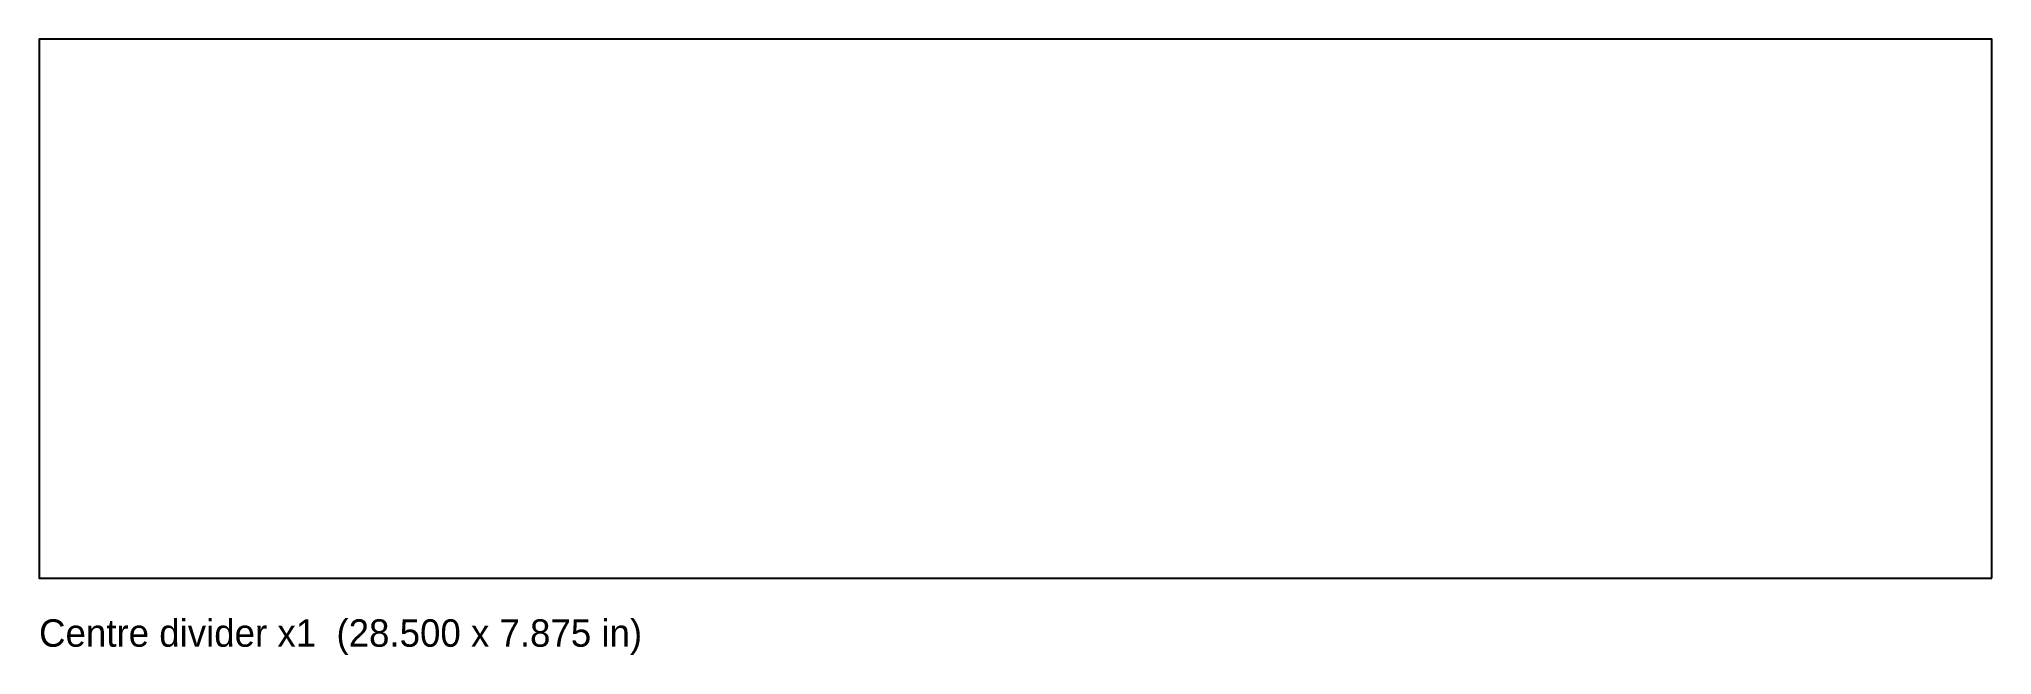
# Model space of a CAD drawing. Header units: inches. Extents: x 0 to 28.5, y -1.1 to 7.9.
import ezdxf

# ---------------------------------------------------------------- set-up
doc = ezdxf.new("R2010")
doc.units = ezdxf.units.IN
doc.header["$MEASUREMENT"] = 0
doc.layers.add('CUT_OUTSIDE', color=1, linetype='Continuous')
doc.layers.add('LABEL', color=3, linetype='Continuous')

msp = doc.modelspace()

# ---------------------------------------------------------------- linework, layer by layer
at = {"layer": 'CUT_OUTSIDE'}
msp.add_lwpolyline([(28.5, 0), (28.5, 7.875), (0, 7.875), (0, 0)], close=True, dxfattribs=at)

# ---------------------------------------------------------------- texts
at = {"layer": 'LABEL'}
msp.add_text('Centre divider x1  (28.500 x 7.875 in)', height=0.4, dxfattribs=at).set_placement((0, -1))

doc.saveas('drawing.dxf')
